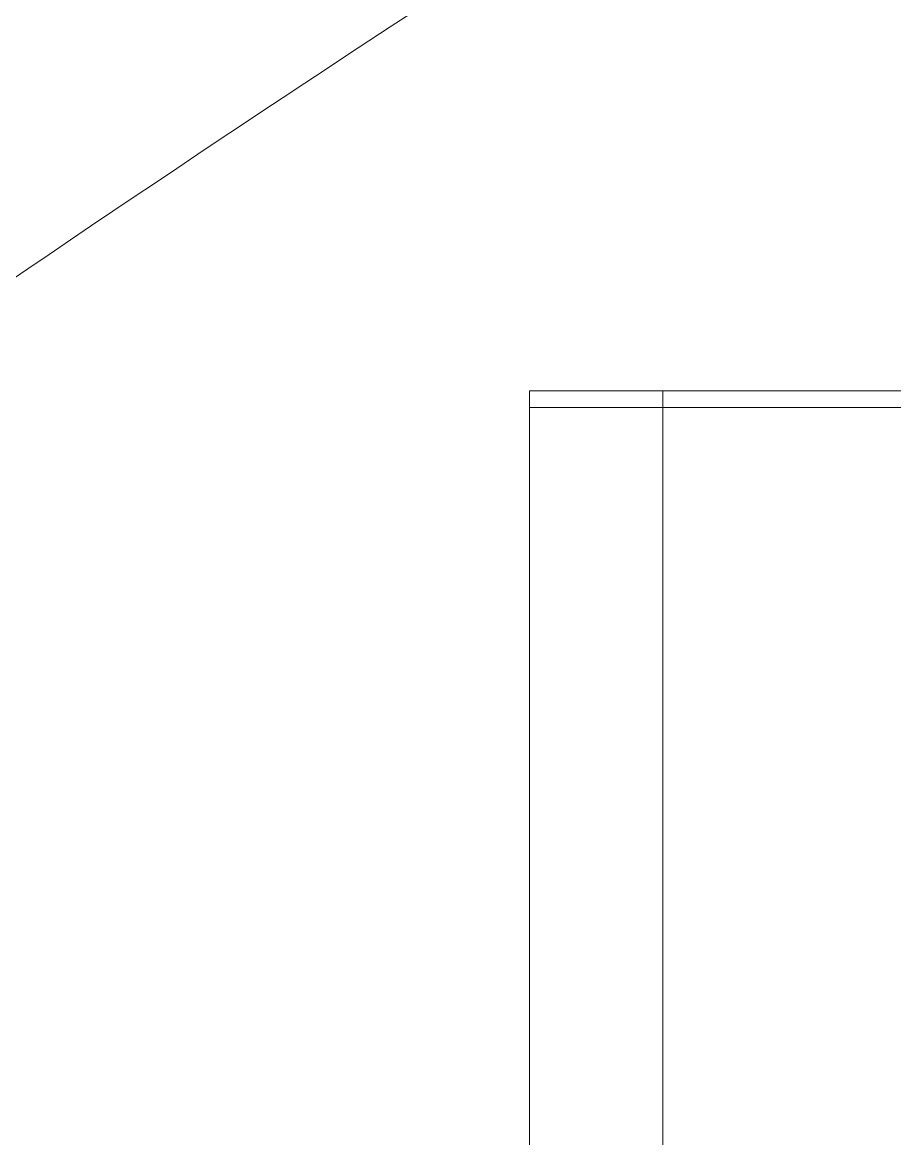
# Model space of a CAD drawing. Extents: x -1701 to 23780, y -363 to 7742.
# Drawn here: x 7265.4 to 7463.5, y 617 to 870.8 of the extents above; entities that cross this region are included whole.
import ezdxf

# ---------------------------------------------------------------- set-up
doc = ezdxf.new("R2010")
doc.units = 0
doc.header["$LTSCALE"] = 25
doc.header["$MEASUREMENT"] = 0
doc.linetypes.add('Audi$0$DOT2', pattern=[0.125, 0, -0.125])
doc.linetypes.add('Audi$0$HIDDEN', pattern=[0.375, 0.25, -0.125])
doc.layers.get('0').update_dxf_attribs({"color": 9, "lineweight": 9})
for name, color, linetype, lineweight in [('Audi$0$05', 8, 'Continuous', 9), ('Audi$0$06C', 8, 'Continuous', 9), ('Audi$0$06D', 8, 'Continuous', 9), ('Audi$0$11', 8, 'Continuous', 9), ('Audi$0$20', 8, 'Audi$0$DOT2', 9)]:
    doc.layers.add(name, color=color, linetype=linetype, lineweight=lineweight)

# ---------------------------------------------------------------- blocks, each defined once
blk = doc.blocks.new('Audi$0$p-audi-highlight_platform')
for p, q in [((630.3, 0), (630.3, 307.6)), ((0, 303.8), (660.6, 303.8))]:
    blk.add_line(p, q)
blk.add_lwpolyline([(0, 307.6), (660.6, 307.6), (660.6, 0), (0, 0)], close=True)
blk = doc.blocks.new('Audi')
at = {"layer": 'Audi$0$06C'}
blk.add_lwpolyline([(7676.22, 1215.64), (7737.75, 1104.54, 0.030791), (7109.42, 704.15), (7109.42, 847.7)], format="xyb", dxfattribs=at)
at = {"layer": 'Audi$0$06D'}
blk.add_lwpolyline([(7110.87, 867.48, -0.026656), (7669.43, 1217.59), (7645.2, 1261.33, 0.024327), (7129.77, 941.6, 0.024327)], format="xyb", dxfattribs=at)
at = {"layer": 'Audi$0$11'}
blk.add_lwpolyline([(7129.5, 946.27, -0.02439), (7646.76, 1266.77), (7674.86, 1216.03, 0.026932), (7110.87, 862.59), (7110.87, 861.37, -0.027001), (7676.22, 1215.64), (7647.15, 1268.13, 0.024402), (7129.5, 947.48)], format="xyb", dxfattribs=at)
at = {"layer": 'Audi$0$20', "linetype": 'Audi$0$HIDDEN'}
blk.add_lwpolyline([(7109.42, 775.36, -0.029077), (7709.78, 1155.04)], format="xyb", dxfattribs=at)
at = {"layer": 'Audi$0$05', "xscale": -1}
blk.add_blockref('Audi$0$p-audi-highlight_platform', (8041.16, 479.43), dxfattribs=at)

msp = doc.modelspace()

# ---------------------------------------------------------------- block references
at = {"color": 6}
msp.add_blockref('Audi', (0, 0), dxfattribs=at)

doc.saveas('drawing.dxf')
